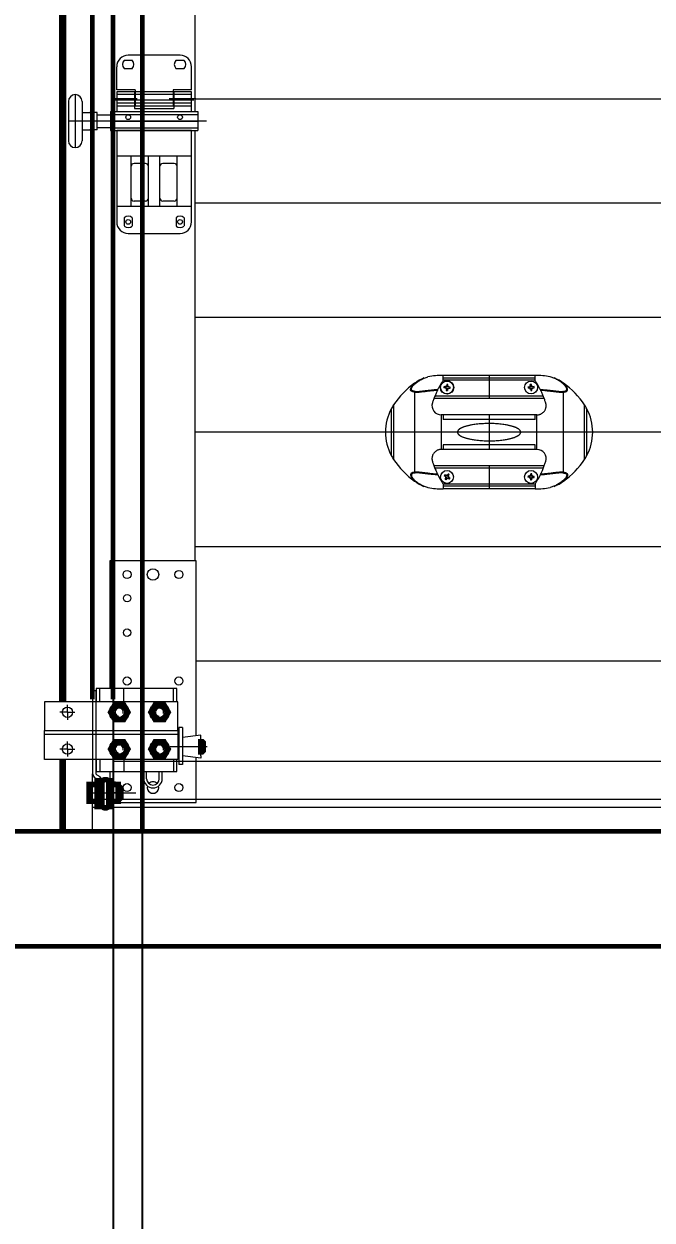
# Model space of a CAD drawing. Header units: millimetres. Extents: x 0 to 1680, y 0 to 594.
# Drawn here: x 246.74 to 267.2, y 373.06 to 412.02 of the extents above; entities that cross this region are included whole.
import ezdxf

# ---------------------------------------------------------------- set-up
doc = ezdxf.new("R2010")
doc.units = ezdxf.units.MM
for name, pattern in [('K5LT_BASIC', [0]), ('K5LT_THIN', [0]), ('K5LT_THIN_INCLUDED_TO_HATCHING', [0])]:
    doc.linetypes.add(name, pattern=pattern)
doc.layers.add('Системный слой', color=7, linetype='Continuous')
doc.styles.add('KDIMTEXTSTYLE', font='GOST_AU.SHX', dxfattribs={"width": 0.96, "oblique": 15, "height": 5})
doc.dimstyles.new('KDIMSTYLE (0.03)', dxfattribs={"dimtxt": 5, "dimasz": 1, "dimexe": 2, "dimexo": 0, "dimgap": 1, "dimtad": 1, "dimlfac": 40, "dimtxsty": 'KDIMTEXTSTYLE', "dimsah": 1, "dimcen": 0, "dimdle": 1, "dimadec": 0, "dimazin": 0, "dimtfac": 0.667, "dimtmove": 0, "dimatfit": 3, "dimfxl": 1, "dimtvp": 1, "dimtolj": 1, "dimtzin": 0, "dimarcsym": 0})

# ---------------------------------------------------------------- blocks, each defined once
blk = doc.blocks.new('KDIMARROW_01')
at = {"layer": 'Системный слой'}
blk.add_hatch(color=0, dxfattribs=at).paths.add_polyline_path([(0, 0), (-5, 0.658), (-4.5, 0), (-5, -0.658)])
at = {"layer": 'Системный слой', "color": 0, "linetype": 'K5LT_THIN', "lineweight": 18}
for p, q in [((-4.5, 0), (-5, 0.658)), ((-5, 0.658), (0, 0)), ((0, 0), (-5, -0.658)), ((-5, -0.658), (-4.5, 0)), ((0, 0), (-1, 0))]:
    blk.add_line(p, q, dxfattribs=at)
blk = doc.blocks.new('U816')
at = {"layer": 'Системный слой', "color": 7, "linetype": 'K5LT_THIN', "lineweight": 18}
for p, q in [((259.772, 400.484), (259.772, 400.484)), ((260.393, 400.479), (260.393, 400.57)), ((263.393, 400.57), (260.393, 400.57)), ((261.893, 400.57), (261.893, 399.82)), ((263.393, 400.479), (263.393, 400.57)), ((264.014, 400.484), (264.014, 400.484)), ((259.465, 400.315), (259.465, 400.299)), ((263.393, 400.479), (260.393, 400.479)), ((260.393, 400.401), (260.393, 400.479)), ((263.393, 400.409), (260.393, 400.409)), ((260.504, 400.16), (260.424, 400.167)), ((260.473, 400.2), (260.427, 400.204)), ((260.507, 400.197), (260.473, 400.2)), ((260.501, 400.125), (260.497, 400.079)), ((260.504, 400.16), (260.501, 400.125)), ((260.515, 400.277), (260.507, 400.197)), ((260.541, 400.156), (260.534, 400.076)), ((260.541, 400.156), (260.576, 400.153)), ((260.545, 400.193), (260.548, 400.228)), ((260.625, 400.186), (260.545, 400.193)), ((260.548, 400.228), (260.552, 400.274)), ((260.576, 400.153), (260.621, 400.149)), ((263.207, 400.19), (263.161, 400.186)), ((263.245, 400.156), (263.165, 400.149)), ((263.241, 400.193), (263.207, 400.19)), ((263.241, 400.193), (263.234, 400.273)), ((263.245, 400.156), (263.248, 400.121)), ((263.248, 400.121), (263.252, 400.076)), ((263.275, 400.232), (263.271, 400.277)), ((263.279, 400.197), (263.275, 400.232)), ((263.359, 400.204), (263.279, 400.197)), ((263.282, 400.16), (263.317, 400.163)), ((263.29, 400.079), (263.282, 400.16)), ((263.317, 400.163), (263.362, 400.167)), ((263.393, 400.401), (263.393, 400.479)), ((264.321, 400.299), (264.321, 400.315)), ((259.465, 400.025), (259.465, 397.414)), ((263.688, 399.82), (260.098, 399.82)), ((263.658, 399.895), (260.128, 399.895)), ((264.321, 397.414), (264.321, 400.025)), ((258.708, 399.478), (258.708, 397.962)), ((258.783, 399.606), (258.783, 397.834)), ((265.003, 397.834), (265.003, 399.606)), ((265.078, 397.962), (265.078, 399.478)), ((263.453, 399.282), (260.333, 399.282)), ((260.337, 399.282), (260.337, 398.157)), ((260.393, 399.282), (260.393, 399.136)), ((263.393, 399.136), (260.393, 399.136)), ((261.893, 399.282), (261.893, 398.157)), ((263.393, 399.136), (263.393, 399.282)), ((263.449, 398.157), (263.449, 399.282)), ((258.518, 398.721), (258.518, 398.719)), ((265.268, 398.719), (265.268, 398.721)), ((263.453, 398.157), (260.333, 398.157)), ((263.393, 398.303), (260.393, 398.303)), ((260.393, 398.303), (260.393, 398.157)), ((263.393, 398.157), (263.393, 398.303)), ((263.688, 397.619), (260.098, 397.619)), ((263.658, 397.544), (260.128, 397.544)), ((261.893, 397.619), (261.893, 396.869)), ((259.465, 397.14), (259.465, 397.125)), ((260.393, 397.038), (260.393, 396.961)), ((263.393, 397.031), (260.393, 397.031)), ((260.498, 397.257), (260.43, 397.3)), ((260.489, 397.307), (260.45, 397.332)), ((260.48, 397.228), (260.456, 397.189)), ((260.498, 397.257), (260.48, 397.228)), ((260.53, 397.237), (260.488, 397.169)), ((260.518, 397.289), (260.489, 397.307)), ((260.561, 397.357), (260.518, 397.289)), ((260.53, 397.237), (260.56, 397.219)), ((260.55, 397.269), (260.569, 397.299)), ((260.618, 397.227), (260.55, 397.269)), ((260.56, 397.219), (260.598, 397.195)), ((260.569, 397.299), (260.593, 397.337)), ((263.242, 397.245), (263.162, 397.25)), ((263.209, 397.285), (263.164, 397.287)), ((263.244, 397.283), (263.209, 397.285)), ((263.24, 397.211), (263.238, 397.165)), ((263.242, 397.245), (263.24, 397.211)), ((263.248, 397.363), (263.244, 397.283)), ((263.279, 397.243), (263.275, 397.163)), ((263.279, 397.243), (263.314, 397.242)), ((263.281, 397.281), (263.283, 397.316)), ((263.362, 397.277), (263.281, 397.281)), ((263.283, 397.316), (263.286, 397.361)), ((263.314, 397.242), (263.36, 397.239)), ((263.393, 397.038), (263.393, 396.961)), ((264.321, 397.125), (264.321, 397.14)), ((259.772, 396.955), (259.772, 396.955)), ((263.393, 396.961), (260.393, 396.961)), ((260.393, 396.961), (260.393, 396.869)), ((263.393, 396.869), (260.393, 396.869)), ((263.393, 396.961), (263.393, 396.869)), ((264.014, 396.955), (264.014, 396.955))]:
    blk.add_line(p, q, dxfattribs=at)
for centre, radius in [((260.524, 400.176), 0.218), ((260.524, 400.176), 0.21), ((263.262, 400.176), 0.21), ((260.524, 397.263), 0.21), ((263.262, 397.263), 0.21)]:
    blk.add_circle(centre, radius, dxfattribs=at)
for centre, radius, start, end in [((260.337, 399.095), 1.5, 112.127, 125.5644), ((260.337, 399.095), 1.5, 112.127, 125.5644), ((260.393, 398.036), 2.534, 90, 101.1814), ((263.393, 398.036), 2.534, 78.8186, 90), ((263.449, 399.095), 1.5, 54.4356, 67.873), ((263.449, 399.095), 1.5, 54.4356, 67.873), ((261.023, 398.135), 2.68, 125.5644, 146.7158), ((261.023, 398.135), 2.68, 125.5644, 146.7158), ((260.524, 400.176), 0.101, 164.0738, 185.4927), ((260.524, 400.176), 0.0985, 163.8052, 185.7614), ((260.524, 400.176), 0.0568, 194.0471, 245.5194), ((260.524, 400.176), 0.0568, 104.0471, 155.5194), ((260.524, 400.176), 0.0985, 73.8052, 95.7614), ((260.524, 400.176), 0.101, 74.0738, 95.4927), ((260.524, 400.176), 0.0568, 284.0471, 335.5194), ((260.524, 400.176), 0.0568, 14.0471, 65.5194), ((260.524, 400.176), 0.0985, 343.8052, 5.7614), ((260.524, 400.176), 0.101, 344.0738, 5.4927), ((263.262, 400.176), 0.101, 174.555, 195.9739), ((263.262, 400.176), 0.0985, 174.2864, 196.2426), ((263.262, 400.176), 0.0568, 114.5283, 166.0007), ((263.262, 400.176), 0.0568, 204.5283, 256.0007), ((263.262, 400.176), 0.101, 84.555, 105.9739), ((263.262, 400.176), 0.0985, 84.2864, 106.2426), ((263.262, 400.176), 0.0568, 24.5283, 76.0007), ((263.262, 400.176), 0.0568, 294.5283, 346.0007), ((263.262, 400.176), 0.0985, 5.2645, 16.2426), ((263.262, 400.176), 0.101, 5.2645, 15.9739), ((263.262, 400.176), 0.0985, 354.2864, 5.2645), ((263.262, 400.176), 0.101, 354.555, 5.2645), ((262.763, 398.135), 2.68, 33.2842, 54.4356), ((262.763, 398.135), 2.68, 33.2842, 54.4356), ((260.524, 400.176), 0.0985, 253.8052, 264.7833), ((260.524, 400.176), 0.101, 254.0738, 264.7833), ((260.524, 400.176), 0.0985, 264.7833, 275.7614), ((260.524, 400.176), 0.101, 264.7833, 275.4927), ((263.262, 400.176), 0.0985, 264.2864, 286.2426), ((263.262, 400.176), 0.101, 264.555, 285.9739), ((260.185, 398.705), 1.668, 152.3889, 179.4673), ((260.185, 398.705), 1.668, 152.3889, 179.4673), ((260.037, 398.783), 1.5, 146.7158, 152.3889), ((260.037, 398.783), 1.5, 146.7158, 152.3889), ((260.333, 399.582), 0.3, 162.2968, 270), ((263.749, 398.783), 1.5, 27.6111, 33.2842), ((263.749, 398.783), 1.5, 27.6111, 33.2842), ((263.601, 398.705), 1.668, 0.5327, 27.6111), ((263.601, 398.705), 1.668, 0.5327, 27.6111), ((260.185, 398.735), 1.668, 180.5327, 207.6111), ((260.185, 398.735), 1.668, 180.5327, 207.6111), ((263.601, 398.735), 1.668, 332.3889, 359.4673), ((263.601, 398.735), 1.668, 332.3889, 359.4673), ((263.453, 397.857), 0.3, 342.2968, 90), ((260.037, 398.657), 1.5, 207.6111, 213.2842), ((260.037, 398.657), 1.5, 207.6111, 213.2842), ((261.023, 399.304), 2.68, 213.2842, 234.4356), ((261.023, 399.304), 2.68, 213.2842, 234.4356), ((262.763, 399.304), 2.68, 305.5644, 326.7158), ((262.763, 399.304), 2.68, 305.5644, 326.7158), ((263.749, 398.657), 1.5, 326.7158, 332.3889), ((263.749, 398.657), 1.5, 326.7158, 332.3889), ((260.337, 398.345), 1.5, 234.4356, 247.873), ((260.337, 398.345), 1.5, 234.4356, 247.873), ((260.524, 397.263), 0.101, 137.3551, 158.774), ((260.524, 397.263), 0.0985, 137.0864, 159.0426), ((260.524, 397.263), 0.101, 227.3551, 248.774), ((260.524, 397.263), 0.0985, 227.0864, 249.0426), ((260.524, 397.263), 0.0568, 167.3284, 218.8007), ((260.524, 397.263), 0.0568, 77.3284, 128.8007), ((260.524, 397.263), 0.0568, 257.3284, 308.8007), ((260.524, 397.263), 0.0985, 47.0864, 69.0426), ((260.524, 397.263), 0.101, 47.3551, 68.774), ((260.524, 397.263), 0.0568, 347.3284, 38.8007), ((260.524, 397.263), 0.0985, 317.0864, 328.0645), ((260.524, 397.263), 0.101, 317.3551, 328.0645), ((260.524, 397.263), 0.0985, 328.0645, 339.0426), ((260.524, 397.263), 0.101, 328.0645, 338.774), ((263.262, 397.263), 0.101, 166.2257, 187.6446), ((263.262, 397.263), 0.0985, 165.9571, 187.9133), ((263.262, 397.263), 0.0568, 196.199, 247.6714), ((263.262, 397.263), 0.0568, 106.199, 157.6714), ((263.262, 397.263), 0.0985, 255.9571, 277.9133), ((263.262, 397.263), 0.101, 256.2257, 277.6446), ((263.262, 397.263), 0.101, 86.9352, 97.6446), ((263.262, 397.263), 0.0985, 86.9352, 97.9133), ((263.262, 397.263), 0.101, 76.2257, 86.9352), ((263.262, 397.263), 0.0985, 75.9571, 86.9352), ((263.262, 397.263), 0.0568, 286.199, 337.6714), ((263.262, 397.263), 0.0568, 16.199, 67.6714), ((263.262, 397.263), 0.0985, 345.9571, 7.9133), ((263.262, 397.263), 0.101, 346.2257, 7.6446), ((263.449, 398.345), 1.5, 292.127, 305.5644), ((263.449, 398.345), 1.5, 292.127, 305.5644), ((260.393, 399.403), 2.534, 258.8186, 270), ((263.393, 399.403), 2.534, 270, 281.1814)]:
    blk.add_arc(centre, radius, start, end, dxfattribs=at)
for centre, major_axis, start_param, end_param in [((259.53, 400.209), (-0.0755, 0.0834), 5.788557, 6.124313), ((264.256, 400.209), (0.0755, 0.0834), 0.158873, 0.494628), ((259.53, 397.231), (-0.0755, -0.0834), 0.158873, 0.494628), ((264.256, 397.231), (0.0755, -0.0834), 5.788557, 6.124313)]:
    blk.add_ellipse(centre, major_axis=major_axis, ratio=0.693464, start_param=start_param, end_param=end_param, dxfattribs=at)
for points, knots in [([(259.465, 400.299), (259.48, 400.313), (259.513, 400.34), (259.566, 400.378), (259.619, 400.411), (259.67, 400.438), (259.721, 400.463), (259.755, 400.477), (259.772, 400.484)], [0, 0, 0, 0, 1.8, 3.537956, 5.091663, 6.46112, 7.723163, 9, 9, 9, 9]), ([(259.491, 400.307), (259.508, 400.322), (259.545, 400.351), (259.603, 400.39), (259.661, 400.424), (259.721, 400.454), (259.781, 400.48), (259.841, 400.503), (259.881, 400.516), (259.902, 400.522)], [0, 0, 0, 0, 1.788895, 3.366686, 4.781122, 6.178, 7.513974, 8.766205, 10, 10, 10, 10]), ([(264.295, 400.307), (264.277, 400.322), (264.241, 400.351), (264.183, 400.39), (264.125, 400.424), (264.065, 400.454), (264.005, 400.48), (263.945, 400.503), (263.905, 400.516), (263.884, 400.522)], [0, 0, 0, 0, 1.788895, 3.366686, 4.781122, 6.178, 7.513974, 8.766205, 10, 10, 10, 10]), ([(264.321, 400.299), (264.306, 400.313), (264.273, 400.34), (264.22, 400.378), (264.167, 400.411), (264.116, 400.438), (264.065, 400.463), (264.031, 400.477), (264.014, 400.484)], [0, 0, 0, 0, 1.8, 3.537956, 5.091663, 6.46112, 7.723163, 9, 9, 9, 9]), ([(259.465, 400.025), (259.455, 400.026), (259.438, 400.029), (259.415, 400.034), (259.397, 400.039), (259.38, 400.046), (259.366, 400.054), (259.354, 400.064), (259.346, 400.074), (259.34, 400.085), (259.337, 400.098), (259.337, 400.113), (259.339, 400.129), (259.345, 400.146), (259.352, 400.164), (259.363, 400.183), (259.377, 400.204), (259.392, 400.224), (259.409, 400.244), (259.427, 400.263), (259.446, 400.282), (259.458, 400.294), (259.465, 400.299)], [0, 0, 0, 0, 1.445975, 2.69452, 3.767089, 4.86797, 6.10215, 7.254071, 8.371716, 9.286347, 10.312155, 11.481148, 12.670782, 13.837382, 14.853283, 16.093851, 17.334727, 18.591313, 19.674537, 20.8634, 21.971888, 23, 23, 23, 23]), ([(259.487, 400.047), (259.476, 400.048), (259.457, 400.05), (259.433, 400.054), (259.414, 400.06), (259.398, 400.066), (259.385, 400.074), (259.374, 400.083), (259.367, 400.094), (259.362, 400.106), (259.36, 400.12), (259.362, 400.137), (259.368, 400.156), (259.378, 400.178), (259.393, 400.201), (259.411, 400.225), (259.429, 400.246), (259.446, 400.264), (259.46, 400.278), (259.471, 400.289), (259.482, 400.299), (259.488, 400.304), (259.491, 400.307)], [0, 0, 0, 0, 1.572494, 2.919373, 4.109395, 5.295605, 6.490433, 7.582431, 8.743496, 9.818999, 11.059814, 12.186525, 13.653371, 15.002792, 16.620341, 18.007306, 19.453984, 20.5034, 21.28783, 21.949291, 22.497738, 23, 23, 23, 23]), ([(259.487, 400.047), (259.503, 400.045), (259.537, 400.045), (259.588, 400.047), (259.636, 400.051), (259.685, 400.056), (259.738, 400.062), (259.795, 400.069), (259.857, 400.077), (259.922, 400.085), (259.991, 400.093), (260.064, 400.101), (260.143, 400.108), (260.199, 400.112), (260.227, 400.114)], [0, 0, 0, 0, 1.519939, 2.745433, 3.768659, 4.801628, 5.921282, 7.05422, 8.233674, 9.463838, 10.747379, 12.043235, 13.467923, 15, 15, 15, 15]), ([(260.215, 400.09), (260.216, 400.091), (260.217, 400.093), (260.218, 400.096), (260.22, 400.099), (260.222, 400.103), (260.223, 400.106), (260.224, 400.108), (260.226, 400.111), (260.227, 400.113), (260.227, 400.114)], [0, 0, 0, 0, 1.208457, 2.09924, 3.217889, 5.261809, 6.266855, 7.500916, 8.869773, 11, 11, 11, 11]), ([(260.227, 400.114), (260.243, 400.145), (260.274, 400.203), (260.322, 400.288), (260.362, 400.353), (260.386, 400.391), (260.393, 400.401)], [0, 0, 0, 0, 2.208507, 4.186851, 6.226698, 7, 7, 7, 7]), ([(263.559, 400.114), (263.555, 400.121), (263.537, 400.156), (263.508, 400.211), (263.477, 400.265), (263.44, 400.327), (263.415, 400.367), (263.393, 400.401)], [0, 0, 0, 0, 0.602315, 2.801429, 4.582831, 5.071145, 8, 8, 8, 8]), ([(263.559, 400.114), (263.59, 400.112), (263.65, 400.107), (263.733, 400.099), (263.806, 400.092), (263.873, 400.084), (263.937, 400.076), (263.996, 400.068), (264.053, 400.062), (264.104, 400.055), (264.151, 400.051), (264.191, 400.047), (264.228, 400.045), (264.259, 400.045), (264.283, 400.046), (264.295, 400.046), (264.299, 400.047)], [0, 0, 0, 0, 1.926381, 3.616344, 5.051651, 6.459959, 7.823713, 9.127229, 10.39682, 11.641627, 12.785218, 13.827591, 14.761107, 15.788893, 16.535691, 17, 17, 17, 17]), ([(263.559, 400.114), (263.559, 400.113), (263.56, 400.111), (263.562, 400.108), (263.564, 400.104), (263.566, 400.1), (263.568, 400.095), (263.57, 400.092), (263.571, 400.09)], [0, 0, 0, 0, 1.617221, 2.57103, 4.896763, 6.129734, 7.135288, 9, 9, 9, 9]), ([(264.299, 400.047), (264.312, 400.048), (264.332, 400.05), (264.356, 400.055), (264.372, 400.06), (264.386, 400.065), (264.399, 400.072), (264.411, 400.082), (264.42, 400.095), (264.425, 400.109), (264.425, 400.123), (264.424, 400.137), (264.419, 400.152), (264.412, 400.17), (264.401, 400.19), (264.387, 400.209), (264.373, 400.228), (264.36, 400.243), (264.347, 400.257), (264.336, 400.269), (264.324, 400.281), (264.31, 400.294), (264.3, 400.302), (264.295, 400.307)], [0, 0, 0, 0, 1.908747, 3.321911, 4.375825, 5.296948, 6.398043, 7.757322, 9.231102, 10.626552, 11.729127, 12.794085, 13.943943, 15.203298, 16.508018, 17.842596, 19.028054, 20.034637, 20.828487, 21.563988, 22.303707, 23.105993, 24, 24, 24, 24]), ([(264.321, 400.025), (264.331, 400.026), (264.347, 400.029), (264.366, 400.033), (264.38, 400.036), (264.391, 400.04), (264.402, 400.044), (264.413, 400.05), (264.424, 400.057), (264.434, 400.066), (264.441, 400.076), (264.446, 400.088), (264.449, 400.101), (264.449, 400.114), (264.447, 400.128), (264.442, 400.144), (264.435, 400.162), (264.423, 400.184), (264.407, 400.207), (264.39, 400.229), (264.374, 400.247), (264.358, 400.264), (264.344, 400.278), (264.331, 400.291), (264.324, 400.297), (264.321, 400.299)], [0, 0, 0, 0, 1.57542, 2.798968, 3.672182, 4.39671, 5.220936, 6.142536, 7.260214, 8.44426, 9.58837, 10.826555, 11.977101, 13.147098, 14.213545, 15.332793, 16.701472, 18.150077, 19.891313, 21.353574, 22.596652, 23.57817, 24.673101, 25.518182, 26, 26, 26, 26]), ([(259.465, 400.025), (259.482, 400.024), (259.516, 400.023), (259.568, 400.024), (259.617, 400.028), (259.666, 400.033), (259.72, 400.039), (259.778, 400.046), (259.841, 400.053), (259.908, 400.061), (259.978, 400.069), (260.053, 400.077), (260.132, 400.084), (260.187, 400.088), (260.215, 400.09)], [0, 0, 0, 0, 1.52674, 2.753156, 3.755725, 4.785703, 5.900502, 7.052513, 8.241981, 9.492605, 10.793154, 12.096127, 13.504289, 15, 15, 15, 15]), ([(260.215, 400.09), (260.211, 400.081), (260.202, 400.063), (260.186, 400.03), (260.167, 399.987), (260.144, 399.935), (260.119, 399.874), (260.095, 399.811), (260.073, 399.752), (260.058, 399.707), (260.05, 399.682), (260.047, 399.674)], [0, 0, 0, 0, 0.899962, 1.809656, 3.209602, 4.869182, 6.601957, 8.510501, 10.093557, 11.37746, 12, 12, 12, 12]), ([(263.571, 400.09), (263.603, 400.088), (263.664, 400.083), (263.748, 400.075), (263.823, 400.067), (263.892, 400.059), (263.956, 400.052), (264.017, 400.044), (264.074, 400.038), (264.127, 400.032), (264.174, 400.028), (264.216, 400.025), (264.254, 400.023), (264.289, 400.023), (264.311, 400.024), (264.321, 400.025)], [0, 0, 0, 0, 1.822407, 3.428647, 4.800686, 6.144419, 7.429593, 8.659649, 9.860266, 11.037052, 12.125567, 13.135052, 14.058765, 15.013747, 16, 16, 16, 16]), ([(263.739, 399.674), (263.737, 399.681), (263.729, 399.705), (263.714, 399.748), (263.693, 399.807), (263.669, 399.869), (263.645, 399.929), (263.621, 399.982), (263.601, 400.026), (263.585, 400.061), (263.575, 400.081), (263.571, 400.09)], [0, 0, 0, 0, 0.537472, 1.821254, 3.360244, 5.267917, 6.936074, 8.628384, 10.093261, 11.0677, 12, 12, 12, 12]), ([(263.453, 399.282), (263.457, 399.282), (263.469, 399.283), (263.493, 399.284), (263.525, 399.29), (263.555, 399.3), (263.577, 399.309), (263.598, 399.319), (263.622, 399.334), (263.65, 399.355), (263.675, 399.38), (263.697, 399.407), (263.716, 399.436), (263.731, 399.467), (263.74, 399.494), (263.746, 399.516), (263.75, 399.537), (263.753, 399.563), (263.753, 399.596), (263.75, 399.629), (263.745, 399.654), (263.74, 399.669), (263.739, 399.674)], [0, 0, 0, 0, 0.470981, 1.427218, 2.852625, 4.280402, 5.232167, 5.711114, 7.143917, 8.578444, 10.013526, 11.44538, 12.867594, 14.278957, 15.648096, 16.460145, 17.01512, 18.377574, 19.734843, 21.086153, 22.431086, 23, 23, 23, 23]), ([(261.893, 399.001), (261.859, 399.001), (261.798, 399), (261.705, 398.997), (261.615, 398.991), (261.522, 398.983), (261.436, 398.972), (261.361, 398.961), (261.302, 398.95), (261.253, 398.94), (261.209, 398.93), (261.166, 398.919), (261.125, 398.908), (261.086, 398.895), (261.052, 398.883), (261.023, 398.871), (260.998, 398.86), (260.976, 398.849), (260.958, 398.839), (260.942, 398.829), (260.929, 398.82), (260.917, 398.811), (260.908, 398.803), (260.899, 398.795), (260.891, 398.787), (260.884, 398.778), (260.878, 398.769), (260.873, 398.761), (260.869, 398.754), (260.867, 398.748), (260.865, 398.742), (260.863, 398.737), (260.862, 398.731), (260.862, 398.725), (260.862, 398.719), (260.862, 398.713), (260.863, 398.708), (260.864, 398.702), (260.865, 398.696), (260.867, 398.691), (260.87, 398.685), (260.873, 398.678), (260.877, 398.671), (260.883, 398.662), (260.891, 398.654), (260.899, 398.644), (260.91, 398.635), (260.921, 398.626), (260.932, 398.618), (260.944, 398.609), (260.958, 398.601), (260.977, 398.591), (261, 398.579), (261.03, 398.566), (261.061, 398.553), (261.094, 398.542), (261.129, 398.531), (261.169, 398.519), (261.213, 398.508), (261.26, 398.498), (261.312, 398.487), (261.375, 398.476), (261.454, 398.465), (261.543, 398.455), (261.637, 398.447), (261.726, 398.442), (261.811, 398.439), (261.865, 398.439), (261.893, 398.439)], [0, 0, 0, 0, 2.955564, 5.372436, 8.135195, 10.905763, 13.687344, 16.009216, 17.888953, 19.325879, 20.775771, 22.256746, 23.755836, 25.159957, 26.450993, 27.522383, 28.487211, 29.27292, 29.986074, 30.575266, 31.113051, 31.562119, 31.973874, 32.320813, 32.640247, 32.988513, 33.300923, 33.577478, 33.750243, 33.911413, 34.052205, 34.184214, 34.300861, 34.410927, 34.514766, 34.618957, 34.729413, 34.845782, 34.975699, 35.113251, 35.268201, 35.432914, 35.690543, 35.976692, 36.29136, 36.679256, 37.114295, 37.596474, 38.032343, 38.502618, 39.052211, 39.646716, 40.617764, 41.727429, 42.975711, 44.12912, 45.380671, 46.814662, 48.332952, 49.908043, 51.455637, 53.445089, 55.877357, 58.733244, 61.52962, 64.28354, 66.550628, 69, 69, 69, 69]), ([(261.893, 398.439), (261.927, 398.439), (261.988, 398.439), (262.081, 398.443), (262.171, 398.449), (262.264, 398.457), (262.35, 398.467), (262.425, 398.479), (262.484, 398.489), (262.533, 398.499), (262.577, 398.509), (262.62, 398.52), (262.661, 398.532), (262.7, 398.544), (262.734, 398.557), (262.763, 398.569), (262.788, 398.58), (262.81, 398.591), (262.828, 398.601), (262.844, 398.611), (262.857, 398.62), (262.869, 398.628), (262.878, 398.637), (262.887, 398.645), (262.895, 398.653), (262.902, 398.661), (262.908, 398.67), (262.913, 398.678), (262.917, 398.685), (262.919, 398.692), (262.921, 398.697), (262.922, 398.703), (262.924, 398.709), (262.924, 398.715), (262.924, 398.721), (262.924, 398.726), (262.923, 398.732), (262.922, 398.738), (262.921, 398.743), (262.919, 398.749), (262.916, 398.755), (262.913, 398.761), (262.909, 398.769), (262.903, 398.777), (262.895, 398.786), (262.887, 398.795), (262.876, 398.805), (262.865, 398.814), (262.854, 398.822), (262.842, 398.83), (262.828, 398.839), (262.809, 398.849), (262.786, 398.861), (262.756, 398.874), (262.725, 398.886), (262.692, 398.898), (262.657, 398.909), (262.617, 398.92), (262.573, 398.931), (262.526, 398.942), (262.474, 398.952), (262.411, 398.963), (262.332, 398.975), (262.243, 398.985), (262.149, 398.993), (262.06, 398.998), (261.975, 399), (261.921, 399.001), (261.893, 399.001)], [0, 0, 0, 0, 2.955564, 5.372436, 8.135195, 10.905763, 13.687344, 16.009216, 17.888953, 19.325879, 20.775771, 22.256746, 23.755836, 25.159957, 26.450993, 27.522383, 28.487211, 29.27292, 29.986074, 30.575266, 31.113051, 31.562119, 31.973874, 32.320813, 32.640247, 32.988513, 33.300923, 33.577478, 33.750243, 33.911413, 34.052205, 34.184214, 34.300861, 34.410927, 34.514766, 34.618957, 34.729413, 34.845782, 34.975699, 35.113251, 35.268201, 35.432914, 35.690543, 35.976692, 36.29136, 36.679256, 37.114295, 37.596474, 38.032343, 38.502618, 39.052211, 39.646716, 40.617764, 41.727429, 42.975711, 44.12912, 45.380671, 46.814662, 48.332952, 49.908043, 51.455637, 53.445089, 55.877357, 58.733244, 61.52962, 64.28354, 66.550628, 69, 69, 69, 69]), ([(260.333, 398.157), (260.329, 398.157), (260.317, 398.157), (260.293, 398.155), (260.261, 398.149), (260.231, 398.14), (260.209, 398.131), (260.188, 398.12), (260.164, 398.106), (260.136, 398.084), (260.111, 398.06), (260.089, 398.033), (260.07, 398.004), (260.055, 397.973), (260.046, 397.946), (260.04, 397.924), (260.036, 397.903), (260.033, 397.876), (260.033, 397.844), (260.036, 397.811), (260.041, 397.785), (260.046, 397.77), (260.047, 397.766)], [0, 0, 0, 0, 0.470981, 1.427218, 2.852625, 4.280402, 5.232167, 5.711114, 7.143917, 8.578444, 10.013526, 11.44538, 12.867594, 14.278957, 15.648096, 16.460145, 17.01512, 18.377574, 19.734843, 21.086153, 22.431086, 23, 23, 23, 23]), ([(260.047, 397.766), (260.049, 397.759), (260.057, 397.735), (260.072, 397.692), (260.093, 397.632), (260.117, 397.571), (260.141, 397.511), (260.165, 397.457), (260.185, 397.413), (260.201, 397.378), (260.211, 397.359), (260.215, 397.35)], [0, 0, 0, 0, 0.537472, 1.821254, 3.360244, 5.267917, 6.936074, 8.628384, 10.093261, 11.0677, 12, 12, 12, 12]), ([(263.571, 397.35), (263.575, 397.359), (263.584, 397.377), (263.6, 397.41), (263.619, 397.452), (263.642, 397.505), (263.667, 397.566), (263.691, 397.628), (263.713, 397.688), (263.728, 397.733), (263.736, 397.758), (263.739, 397.766)], [0, 0, 0, 0, 0.899962, 1.809656, 3.209602, 4.869182, 6.601957, 8.510501, 10.093557, 11.37746, 12, 12, 12, 12]), ([(259.465, 397.414), (259.455, 397.413), (259.439, 397.411), (259.42, 397.407), (259.406, 397.403), (259.395, 397.4), (259.384, 397.395), (259.373, 397.39), (259.362, 397.383), (259.352, 397.374), (259.345, 397.363), (259.34, 397.352), (259.337, 397.339), (259.337, 397.325), (259.339, 397.311), (259.344, 397.296), (259.351, 397.278), (259.363, 397.256), (259.379, 397.233), (259.396, 397.211), (259.412, 397.192), (259.428, 397.176), (259.442, 397.161), (259.455, 397.149), (259.462, 397.143), (259.465, 397.14)], [0, 0, 0, 0, 1.57542, 2.798968, 3.672182, 4.39671, 5.220936, 6.142536, 7.260214, 8.44426, 9.58837, 10.826555, 11.977101, 13.147098, 14.213545, 15.332793, 16.701472, 18.150077, 19.891313, 21.353574, 22.596652, 23.57817, 24.673101, 25.518182, 26, 26, 26, 26]), ([(259.487, 397.393), (259.474, 397.392), (259.454, 397.389), (259.43, 397.385), (259.414, 397.38), (259.4, 397.374), (259.387, 397.367), (259.375, 397.358), (259.366, 397.345), (259.361, 397.331), (259.361, 397.317), (259.362, 397.303), (259.367, 397.287), (259.374, 397.269), (259.385, 397.25), (259.399, 397.231), (259.413, 397.212), (259.426, 397.196), (259.439, 397.183), (259.45, 397.171), (259.462, 397.159), (259.476, 397.146), (259.486, 397.137), (259.491, 397.133)], [0, 0, 0, 0, 1.908747, 3.321911, 4.375825, 5.296948, 6.398043, 7.757322, 9.231102, 10.626552, 11.729127, 12.794085, 13.943943, 15.203298, 16.508018, 17.842596, 19.028054, 20.034637, 20.828487, 21.563988, 22.303707, 23.105993, 24, 24, 24, 24]), ([(260.215, 397.35), (260.183, 397.352), (260.122, 397.357), (260.038, 397.364), (259.963, 397.372), (259.894, 397.38), (259.83, 397.388), (259.769, 397.395), (259.712, 397.402), (259.659, 397.408), (259.612, 397.412), (259.57, 397.415), (259.532, 397.416), (259.497, 397.416), (259.475, 397.415), (259.465, 397.414)], [0, 0, 0, 0, 1.822407, 3.428647, 4.800686, 6.144419, 7.429593, 8.659649, 9.860266, 11.037052, 12.125567, 13.135052, 14.058765, 15.013747, 16, 16, 16, 16]), ([(260.227, 397.326), (260.195, 397.328), (260.136, 397.332), (260.053, 397.34), (259.98, 397.348), (259.913, 397.356), (259.849, 397.364), (259.79, 397.371), (259.733, 397.378), (259.681, 397.384), (259.635, 397.389), (259.595, 397.392), (259.558, 397.394), (259.527, 397.395), (259.503, 397.394), (259.491, 397.393), (259.487, 397.393)], [0, 0, 0, 0, 1.926381, 3.616344, 5.051651, 6.459959, 7.823713, 9.127229, 10.39682, 11.641627, 12.785218, 13.827591, 14.761107, 15.788893, 16.535691, 17, 17, 17, 17]), ([(264.299, 397.393), (264.283, 397.394), (264.249, 397.395), (264.198, 397.393), (264.15, 397.389), (264.101, 397.384), (264.048, 397.378), (263.991, 397.37), (263.929, 397.363), (263.864, 397.355), (263.795, 397.347), (263.722, 397.339), (263.643, 397.332), (263.587, 397.328), (263.559, 397.326)], [0, 0, 0, 0, 1.519939, 2.745433, 3.768659, 4.801628, 5.921282, 7.05422, 8.233674, 9.463838, 10.747379, 12.043235, 13.467923, 15, 15, 15, 15]), ([(264.321, 397.414), (264.304, 397.416), (264.27, 397.417), (264.218, 397.415), (264.169, 397.412), (264.12, 397.407), (264.066, 397.401), (264.008, 397.394), (263.945, 397.387), (263.878, 397.379), (263.807, 397.371), (263.733, 397.363), (263.654, 397.356), (263.599, 397.352), (263.571, 397.35)], [0, 0, 0, 0, 1.52674, 2.753156, 3.755725, 4.785703, 5.900502, 7.052513, 8.241981, 9.492605, 10.793154, 12.096127, 13.504289, 15, 15, 15, 15]), ([(264.299, 397.393), (264.31, 397.392), (264.329, 397.39), (264.353, 397.385), (264.372, 397.38), (264.388, 397.373), (264.401, 397.366), (264.412, 397.356), (264.419, 397.346), (264.424, 397.333), (264.426, 397.32), (264.424, 397.303), (264.418, 397.284), (264.408, 397.262), (264.393, 397.239), (264.375, 397.215), (264.357, 397.193), (264.34, 397.175), (264.326, 397.161), (264.315, 397.15), (264.304, 397.141), (264.298, 397.135), (264.295, 397.133)], [0, 0, 0, 0, 1.572494, 2.919373, 4.109395, 5.295605, 6.490433, 7.582431, 8.743496, 9.818999, 11.059814, 12.186525, 13.653371, 15.002792, 16.620341, 18.007306, 19.453984, 20.5034, 21.28783, 21.949291, 22.497738, 23, 23, 23, 23]), ([(264.321, 397.414), (264.331, 397.413), (264.348, 397.411), (264.371, 397.406), (264.389, 397.4), (264.406, 397.394), (264.42, 397.386), (264.432, 397.376), (264.44, 397.365), (264.445, 397.354), (264.449, 397.342), (264.449, 397.327), (264.447, 397.31), (264.441, 397.294), (264.434, 397.276), (264.423, 397.257), (264.409, 397.236), (264.394, 397.216), (264.377, 397.196), (264.359, 397.177), (264.34, 397.158), (264.328, 397.146), (264.321, 397.14)], [0, 0, 0, 0, 1.445975, 2.69452, 3.767089, 4.86797, 6.10215, 7.254071, 8.371716, 9.286347, 10.312155, 11.481148, 12.670782, 13.837382, 14.853283, 16.093851, 17.334727, 18.591313, 19.674537, 20.8634, 21.971888, 23, 23, 23, 23]), ([(259.465, 397.14), (259.48, 397.126), (259.513, 397.099), (259.566, 397.062), (259.619, 397.029), (259.67, 397.001), (259.721, 396.977), (259.755, 396.962), (259.772, 396.955)], [0, 0, 0, 0, 1.8, 3.537956, 5.091663, 6.46112, 7.723163, 9, 9, 9, 9]), ([(259.491, 397.133), (259.508, 397.117), (259.545, 397.089), (259.603, 397.05), (259.661, 397.016), (259.721, 396.986), (259.781, 396.96), (259.841, 396.937), (259.881, 396.924), (259.902, 396.918)], [0, 0, 0, 0, 1.788895, 3.366686, 4.781122, 6.178, 7.513974, 8.766205, 10, 10, 10, 10]), ([(260.227, 397.326), (260.227, 397.327), (260.226, 397.328), (260.224, 397.332), (260.222, 397.336), (260.22, 397.34), (260.218, 397.344), (260.216, 397.347), (260.215, 397.35)], [0, 0, 0, 0, 1.617221, 2.57103, 4.896763, 6.129734, 7.135288, 9, 9, 9, 9]), ([(260.227, 397.326), (260.231, 397.318), (260.249, 397.284), (260.278, 397.228), (260.309, 397.175), (260.345, 397.113), (260.371, 397.073), (260.393, 397.038)], [0, 0, 0, 0, 0.602315, 2.801429, 4.582831, 5.071145, 8, 8, 8, 8]), ([(263.559, 397.326), (263.543, 397.295), (263.512, 397.237), (263.464, 397.151), (263.424, 397.086), (263.4, 397.049), (263.393, 397.038)], [0, 0, 0, 0, 2.208507, 4.186851, 6.226698, 7, 7, 7, 7]), ([(263.571, 397.35), (263.57, 397.348), (263.569, 397.346), (263.568, 397.344), (263.566, 397.34), (263.564, 397.337), (263.563, 397.334), (263.562, 397.331), (263.56, 397.329), (263.559, 397.327), (263.559, 397.326)], [0, 0, 0, 0, 1.208457, 2.09924, 3.217889, 5.261809, 6.266855, 7.500916, 8.869773, 11, 11, 11, 11]), ([(264.295, 397.133), (264.277, 397.117), (264.241, 397.089), (264.183, 397.05), (264.125, 397.016), (264.065, 396.986), (264.005, 396.96), (263.945, 396.937), (263.905, 396.924), (263.884, 396.918)], [0, 0, 0, 0, 1.788895, 3.366686, 4.781122, 6.178, 7.513974, 8.766205, 10, 10, 10, 10]), ([(264.321, 397.14), (264.306, 397.126), (264.273, 397.099), (264.22, 397.062), (264.167, 397.029), (264.116, 397.001), (264.065, 396.977), (264.031, 396.962), (264.014, 396.955)], [0, 0, 0, 0, 1.8, 3.537956, 5.091663, 6.46112, 7.723163, 9, 9, 9, 9])]:
    blk.add_open_spline(points, degree=3, knots=knots, dxfattribs=at)
for points, weights in [([(259.465, 400.025), (259.474, 400.038), (259.487, 400.047)], [1, 0.988642596876, 1]), ([(264.321, 400.025), (264.312, 400.038), (264.299, 400.047)], [1, 0.988642596878, 1]), ([(259.465, 397.414), (259.474, 397.402), (259.487, 397.393)], [1, 0.988642596878, 1]), ([(264.321, 397.414), (264.312, 397.402), (264.299, 397.393)], [1, 0.988642596876, 1])]:
    blk.add_rational_spline(points, weights, degree=2, dxfattribs=at)
blk = doc.blocks.new('U824')
at = {"layer": 'Системный слой', "color": 7, "linetype": 'K5LT_THIN_INCLUDED_TO_HATCHING', "lineweight": 18}
for p, q in [((250.795, 406.067), (250.795, 407.71)), ((251.17, 406.067), (251.17, 407.71))]:
    blk.add_line(p, q, dxfattribs=at)
blk = doc.blocks.new('U825')
at = {"layer": 'Системный слой', "color": 7, "linetype": 'K5LT_THIN_INCLUDED_TO_HATCHING', "lineweight": 18}
for p, q in [((250.232, 406.067), (250.232, 407.71)), ((251.732, 406.067), (251.732, 407.71))]:
    blk.add_line(p, q, dxfattribs=at)
blk = doc.blocks.new('U823')
at = {"layer": 'Системный слой', "color": 7, "linetype": 'K5LT_THIN_INCLUDED_TO_HATCHING', "lineweight": 18}
for p, q in [((249.763, 409.872), (249.763, 410.622)), ((250.272, 410.828), (250.004, 410.828)), ((251.826, 410.997), (250.138, 410.997)), ((251.96, 410.828), (251.692, 410.828)), ((252.201, 409.872), (252.201, 410.622)), ((250.004, 410.565), (250.272, 410.565)), ((251.692, 410.565), (251.96, 410.565)), ((250.363, 409.872), (249.763, 409.872)), ((250.363, 409.872), (250.363, 409.337)), ((252.201, 409.872), (251.601, 409.872)), ((251.601, 409.872), (251.601, 409.337)), ((248.188, 409.487), (248.188, 408.212)), ((248.413, 409.712), (248.413, 407.987)), ((248.638, 409.487), (248.638, 408.212)), ((250.43, 409.572), (249.581, 409.572)), ((249.651, 409.543), (252.276, 409.543)), ((249.763, 409.806), (249.763, 409.159)), ((250.345, 409.806), (249.763, 409.806)), ((250.345, 409.712), (249.763, 409.712)), ((250.345, 409.806), (250.345, 409.259)), ((252.201, 409.712), (250.345, 409.712)), ((250.363, 409.712), (250.345, 409.712)), ((251.601, 409.806), (250.363, 409.806)), ((252.342, 409.572), (251.476, 409.572)), ((251.62, 409.712), (251.601, 409.712)), ((252.201, 409.806), (251.62, 409.806)), ((251.62, 409.806), (251.62, 409.259)), ((252.201, 409.159), (252.201, 409.806)), ((248.638, 409.131), (248.882, 409.131)), ((249.126, 409.131), (248.882, 409.131)), ((249.126, 408.568), (249.126, 409.131)), ((249.126, 409.056), (249.557, 409.056)), ((249.557, 409.159), (249.557, 408.54)), ((249.557, 409.159), (252.407, 409.159)), ((249.557, 409.065), (252.407, 409.065)), ((250.345, 409.431), (249.763, 409.431)), ((250.345, 409.337), (249.763, 409.337)), ((252.201, 409.431), (250.345, 409.431)), ((250.363, 409.431), (250.345, 409.431)), ((250.345, 409.259), (251.62, 409.259)), ((251.601, 409.337), (250.363, 409.337)), ((251.62, 409.431), (251.601, 409.431)), ((252.201, 409.337), (251.62, 409.337)), ((252.407, 409.159), (252.407, 408.54)), ((252.688, 408.85), (248.188, 408.85)), ((249.557, 408.85), (252.407, 408.85)), ((248.638, 408.568), (248.882, 408.568)), ((249.126, 408.568), (248.882, 408.568)), ((249.126, 408.643), (249.557, 408.643)), ((249.557, 408.634), (252.407, 408.634)), ((249.557, 408.54), (252.407, 408.54)), ((252.201, 408.54), (249.763, 408.54)), ((249.763, 408.54), (249.763, 405.568)), ((252.201, 405.568), (252.201, 408.54)), ((252.201, 407.71), (249.763, 407.71)), ((250.701, 407.472), (250.326, 407.472)), ((251.638, 407.472), (251.263, 407.472)), ((252.201, 406.067), (249.763, 406.067)), ((250.701, 406.248), (250.326, 406.248)), ((251.638, 406.248), (251.263, 406.248)), ((250.007, 405.702), (250.007, 405.435)), ((250.27, 405.702), (250.27, 405.435)), ((251.695, 405.702), (251.695, 405.435)), ((251.957, 405.702), (251.957, 405.435)), ((250.138, 405.193), (251.826, 405.193))]:
    blk.add_line(p, q, dxfattribs=at)
for centre in [(250.138, 408.981), (251.826, 408.981), (250.138, 405.568), (251.826, 405.568)]:
    blk.add_circle(centre, 0.0788, dxfattribs=at)
for centre, radius, start, end in [((250.138, 410.622), 0.375, 90, 180), ((250.138, 410.697), 0.187, 135.573, 224.427), ((250.138, 410.697), 0.187, 315.573, 44.427), ((251.826, 410.697), 0.187, 135.573, 224.427), ((251.826, 410.622), 0.375, 0, 90), ((251.826, 410.697), 0.187, 315.573, 44.427), ((248.413, 409.487), 0.225, 0, 180), ((248.413, 408.212), 0.225, 180, 0), ((248.413, 408.212), 0.225, 180, 0), ((250.326, 407.378), 0.0937, 90, 180), ((250.701, 407.378), 0.0938, 0, 90), ((251.263, 407.378), 0.0937, 90, 180), ((251.638, 407.378), 0.0938, 0, 90), ((250.326, 406.342), 0.0938, 180, 270), ((250.701, 406.342), 0.0938, 270, 0), ((251.263, 406.342), 0.0938, 180, 270), ((251.638, 406.342), 0.0938, 270, 0), ((250.138, 405.568), 0.375, 180, 270), ((250.138, 405.568), 0.188, 45.573, 134.427), ((251.826, 405.568), 0.188, 45.573, 134.427), ((251.826, 405.568), 0.375, 270, 0), ((250.138, 405.568), 0.187, 225.573, 314.427), ((251.826, 405.568), 0.187, 225.573, 314.427)]:
    blk.add_arc(centre, radius, start, end, dxfattribs=at)
at = {"layer": 'Системный слой'}
for name in ['U825', 'U824']:
    blk.add_blockref(name, (0, 0), dxfattribs=at)

msp = doc.modelspace()

# ---------------------------------------------------------------- linework, layer by layer
at = {"layer": 'Системный слой', "color": 5, "linetype": 'K5LT_BASIC', "lineweight": 60, "true_color": 0x0000ff}
for p, q in [((247.9634, 389.93578), (247.9634, 565.95034)), ((248.0384, 565.95034), (248.0384, 389.93578)), ((248.9759, 390.02559), (248.9759, 565.95034)), ((249.6509, 390.02559), (249.6509, 565.95034)), ((250.5884, 479.47534), (250.5884, 385.72534)), ((247.9634, 388.06078), (247.9634, 385.72534)), ((248.0384, 385.72534), (248.0384, 388.06078)), ((231.8384, 385.72534), (364.2134, 385.72534)), ((228.0884, 381.97534), (367.9634, 381.97534))]:
    msp.add_line(p, q, dxfattribs=at)
at = {"layer": 'Системный слой', "color": 7, "linetype": 'K5LT_THIN_INCLUDED_TO_HATCHING', "lineweight": 18}
for p, q in [((249.6509, 444.14366), (249.6509, 394.53396)), ((252.31447, 409.15903), (252.31447, 430.10271)), ((248.1884, 409.48715), (248.1884, 408.21215)), ((248.4134, 409.71215), (248.4134, 407.98715)), ((248.6384, 409.48715), (248.6384, 408.21215)), ((252.31447, 409.57153), (342.64982, 409.57153)), ((248.6384, 409.1309), (248.88215, 409.1309)), ((249.1259, 409.1309), (248.88215, 409.1309)), ((249.1259, 408.5684), (249.1259, 409.1309)), ((249.1259, 409.0559), (249.55715, 409.0559)), ((252.6884, 408.84965), (248.1884, 408.84965)), ((248.6384, 408.5684), (248.88215, 408.5684)), ((249.1259, 408.5684), (248.88215, 408.5684)), ((249.1259, 408.6434), (249.55715, 408.6434)), ((252.31447, 394.53396), (252.31447, 408.54028)), ((342.67819, 406.18233), (252.34069, 406.18233)), ((342.67819, 402.45108), (252.34069, 402.45108)), ((342.67819, 398.71983), (252.34069, 398.71983)), ((342.67819, 394.98858), (252.34069, 394.98858)), ((249.5384, 394.53396), (249.5384, 390.36703)), ((252.3509, 394.53396), (249.5384, 394.53396)), ((249.6509, 390.36703), (249.6509, 394.53396)), ((252.3509, 388.82982), (252.3509, 394.53396)), ((342.67819, 391.25733), (252.34069, 391.25733)), ((251.7209, 390.36703), (249.0959, 390.36703)), ((249.0959, 390.36703), (249.0959, 389.93578)), ((249.2084, 389.93578), (249.2084, 390.36703)), ((249.9959, 389.93578), (249.9959, 390.36703)), ((251.6084, 389.93578), (251.6084, 390.36703)), ((251.7209, 389.93578), (251.7209, 390.36703)), ((248.9834, 390.30267), (249.0959, 390.30267)), ((248.9834, 389.93578), (248.9834, 390.30267)), ((249.0959, 389.93578), (249.0959, 390.30267)), ((251.7584, 389.93578), (247.4084, 389.93578)), ((247.4084, 389.93578), (247.4084, 388.99828)), ((248.1584, 389.59828), (247.91465, 389.59828)), ((248.1584, 389.59828), (248.1584, 389.84203)), ((248.1584, 389.59828), (248.40215, 389.59828)), ((248.1584, 389.59828), (248.1584, 389.35453)), ((248.9834, 388.06078), (248.9834, 389.93578)), ((249.0959, 388.06078), (249.0959, 389.93578)), ((251.7584, 388.99828), (251.7584, 389.93578)), ((247.4084, 388.99828), (251.7584, 388.99828)), ((247.4084, 388.06078), (247.4084, 388.99828)), ((247.4084, 388.99828), (251.58965, 388.99828)), ((247.4084, 388.88578), (251.7584, 388.88578)), ((247.4084, 388.88578), (251.7584, 388.88578)), ((251.7584, 388.99828), (251.7584, 388.06078)), ((251.7884, 389.09646), (251.7884, 387.89646)), ((251.9009, 389.09646), (251.7884, 389.09646)), ((251.9009, 389.09646), (251.9009, 387.89646)), ((252.50464, 388.84892), (251.9009, 388.77392)), ((252.50464, 388.77392), (252.50464, 388.84892)), ((248.1584, 388.39828), (248.1584, 388.64203)), ((252.71461, 388.47392), (251.50146, 388.47392)), ((251.7884, 388.77392), (251.7584, 388.77392)), ((252.50464, 388.17392), (252.50464, 388.77392)), ((252.54632, 388.64135), (252.54632, 388.30992)), ((251.7584, 388.06078), (247.4084, 388.06078)), ((248.1584, 388.39828), (247.91465, 388.39828)), ((248.1584, 388.39828), (248.40215, 388.39828)), ((248.1584, 388.39828), (248.1584, 388.15453)), ((248.9834, 387.58682), (248.9834, 388.06078)), ((249.0959, 388.06078), (249.0959, 387.66703)), ((249.0959, 387.58682), (249.0959, 388.06078)), ((249.2084, 388.06078), (249.2084, 387.66703)), ((249.9959, 388.06078), (249.9959, 387.66703)), ((251.6084, 388.06078), (251.6084, 387.66703)), ((251.7209, 387.66703), (251.7209, 388.06078)), ((251.7584, 388.17392), (251.7884, 388.17392)), ((252.50464, 388.09892), (251.9009, 388.17392)), ((252.3509, 386.65896), (252.3509, 388.11802)), ((252.50464, 388.17392), (252.50464, 388.09892)), ((249.0959, 387.66703), (251.7209, 387.66703)), ((249.5384, 387.66703), (249.5384, 387.3474)), ((249.6509, 387.3474), (249.6509, 387.66703)), ((249.6884, 388.00896), (261.10538, 388.00896)), ((250.64465, 387.43163), (250.64465, 387.66703)), ((250.7384, 387.43163), (250.7384, 387.66703)), ((251.1509, 387.43163), (251.1509, 387.66703)), ((251.24465, 387.43163), (251.24465, 387.66703)), ((251.9009, 387.89646), (251.7884, 387.89646)), ((261.10538, 388.00896), (327.22852, 388.00896)), ((248.9759, 385.72534), (248.9759, 387.58809)), ((249.0584, 387.45692), (249.15215, 387.40279)), ((249.06083, 387.45292), (249.06083, 386.44354)), ((249.11465, 387.55434), (249.2084, 387.50022)), ((249.1709, 387.37031), (249.1709, 386.51517)), ((249.2834, 387.37031), (249.2834, 386.51517)), ((249.54938, 387.33396), (249.72141, 387.33396)), ((249.72141, 387.33396), (249.72141, 387.24759)), ((248.79399, 386.97152), (250.38906, 386.97152)), ((248.86556, 386.97152), (249.12891, 386.97152)), ((249.81273, 386.97152), (249.54938, 386.97152)), ((249.81273, 387.13213), (249.86535, 387.13213)), ((249.86535, 387.15702), (249.86535, 386.77816)), ((248.9759, 386.77146), (249.6884, 386.77146)), ((248.9759, 386.50819), (261.10538, 386.50819)), ((249.2834, 386.51517), (249.1709, 386.51517)), ((249.6884, 386.77146), (261.10538, 386.77146)), ((249.7634, 386.65896), (249.7634, 386.69545)), ((249.7634, 386.65896), (252.3509, 386.65896)), ((249.81273, 386.8109), (249.86535, 386.8109)), ((249.85471, 386.77146), (252.3509, 386.77146)), ((261.10538, 386.77146), (327.22852, 386.77146)), ((261.10538, 386.50819), (327.22852, 386.50819)), ((248.7509, 385.72534), (261.10538, 385.72534)), ((261.10538, 385.72534), (327.22852, 385.72534))]:
    msp.add_line(p, q, dxfattribs=at)
at = {"layer": 'Системный слой', "color": 7, "linetype": 'K5LT_THIN_INCLUDED_TO_HATCHING', "const_width": 0.18}
for points in [[(249.98663, 389.35453), (250.12736, 389.59828), (249.98663, 389.84203), (249.70517, 389.84203), (249.56444, 389.59828), (249.70517, 389.35453)], [(251.29913, 389.35453), (251.43986, 389.59828), (251.29913, 389.84203), (251.01767, 389.84203), (250.87694, 389.59828), (251.01767, 389.35453)], [(249.98663, 388.15453), (250.12736, 388.39828), (249.98663, 388.64203), (249.70517, 388.64203), (249.56444, 388.39828), (249.70517, 388.15453)], [(251.29913, 388.15453), (251.43986, 388.39828), (251.29913, 388.64203), (251.01767, 388.64203), (250.87694, 388.39828), (251.01767, 388.15453)], [(252.50464, 388.64135), (252.50464, 388.30992), (252.54632, 388.30992), (252.58382, 388.34742), (252.58382, 388.60385), (252.54632, 388.64135)], [(249.12891, 387.24759), (249.12891, 386.69545), (248.86556, 386.69545), (248.86556, 387.24759)], [(249.12891, 387.37031), (249.12891, 386.5265), (249.1709, 386.5265), (249.1709, 387.37031)], [(249.54938, 387.37031), (249.54938, 386.5265), (249.5074, 386.5265), (249.5074, 387.37031)], [(249.54938, 387.24759), (249.54938, 386.69545), (249.81273, 386.69545), (249.81273, 387.24759)], [(249.81273, 387.15702), (249.81273, 386.77816), (249.86535, 386.77816), (249.90285, 386.81566), (249.90285, 387.11952), (249.86535, 387.15702)]]:
    msp.add_lwpolyline(points, close=True, dxfattribs=at)
msp.add_lwpolyline([(249.2834, 387.30154), (249.2834, 386.58351, 0.41421356), (249.38465, 386.48226), (249.40615, 386.48226, 0.41421356), (249.5074, 386.58351), (249.5074, 387.30154, 0.41421356), (249.40615, 387.40279), (249.38465, 387.40279, 0.41421356)], format="xyb", close=True, dxfattribs=at)
at = {"layer": 'Системный слой', "color": 7, "linetype": 'K5LT_THIN_INCLUDED_TO_HATCHING', "lineweight": 18}
for centre, radius in [((250.94465, 394.08396), 0.1875), ((250.1009, 394.08396), 0.13125), ((251.7884, 394.08396), 0.13125), ((250.1009, 393.31521), 0.12), ((250.1009, 392.19021), 0.12), ((250.1009, 390.61521), 0.13125), ((251.7884, 390.61521), 0.13125), ((248.1584, 389.59828), 0.16875), ((249.8459, 389.59828), 0.31684), ((249.8459, 389.59828), 0.24375), ((249.8459, 389.59828), 0.16875), ((249.8459, 389.59828), 0.16875), ((251.1584, 389.59828), 0.31684), ((251.1584, 389.59828), 0.24375), ((251.1584, 389.59828), 0.16875), ((251.1584, 389.59828), 0.16875), ((248.1584, 388.39828), 0.16875), ((249.8459, 388.39828), 0.31684), ((249.8459, 388.39828), 0.24375), ((249.8459, 388.39828), 0.16875), ((249.8459, 388.39828), 0.16875), ((251.1584, 388.39828), 0.31684), ((251.1584, 388.39828), 0.24375), ((251.1584, 388.39828), 0.16875), ((251.1584, 388.39828), 0.16875), ((250.1009, 387.14646), 0.13125), ((251.7884, 387.14646), 0.13125)]:
    msp.add_circle(centre, radius, dxfattribs=at)
for centre, radius, start, end in [((248.4134, 409.48715), 0.225, 0, 180), ((248.4134, 408.21215), 0.225, 180, 0), ((248.4134, 408.21215), 0.225, 180, 0), ((249.8459, 389.59828), 0.13125, 342.681974, 259.698186), ((251.1584, 389.59828), 0.13125, 342.681974, 259.698186), ((249.8459, 388.39828), 0.13125, 342.681974, 259.698186), ((251.1584, 388.39828), 0.13125, 342.681974, 259.698186), ((249.1334, 387.58682), 0.15, 180, 240), ((249.1334, 387.58682), 0.0375, 180, 240), ((249.1334, 387.37031), 0.0375, 0, 60), ((249.1334, 387.37031), 0.15, 0, 60), ((250.94465, 387.43163), 0.3, 180, 0), ((250.94465, 387.43163), 0.20625, 180, 0), ((250.94465, 387.14646), 0.1875, 43.742292, 136.257708), ((250.94465, 387.14646), 0.1875, 165.664355, 14.335645)]:
    msp.add_arc(centre, radius, start, end, dxfattribs=at)

# ---------------------------------------------------------------- block references
at = {"layer": 'Системный слой'}
for name in ['U823', 'U816']:
    msp.add_blockref(name, (0, 0), dxfattribs=at)

# ---------------------------------------------------------------- dimensions: what is measured, and where the dimension line sits
at = {"layer": 'Системный слой', "color": 7}
msp.add_linear_dim(base=(217.53429, 479.47534), p1=(250.5884, 385.72534), p2=(250.5884, 479.47534), angle=90, location=(217.53429, 432.47534), text='\\H5.0;\\W0.965;\\Q15;\\H5.0;\\W0.965;\\Q15;\\Q15;H', dimstyle='KDIMSTYLE (0.03)', override={"dimexo": 0, "dimblk1": 'KDIMARROW_01', "dimblk2": 'KDIMARROW_01', "dimse1": 0, "dimse2": 0, "dimclrt": 7, "dimtolj": 1}, dxfattribs=at).render()
msp.add_linear_dim(base=(249.6509, 343.52642), p1=(345.3134, 394.98858), p2=(249.6509, 394.73184), location=(297.6509, 343.52642), text='\\H5.0;\\W0.965;\\Q15;\\H5.0;\\W0.965;\\Q15;\\Q15;B+200', dimstyle='KDIMSTYLE (0.03)', override={"dimexo": 0, "dimblk1": 'KDIMARROW_01', "dimblk2": 'KDIMARROW_01', "dimse1": 0, "dimse2": 0, "dimclrt": 7, "dimtolj": 1}, dxfattribs=at).render()
for p1, text in [((231.8384, 385.72534), '\\H5.0;\\W0.965;\\Q15;\\H5.0;\\W0.965;\\Q15;\\Q15;500\\X\\H5.0;\\W0.965;\\Q15;\\Q15;min'), ((344.3384, 385.72534), '\\H5.0;\\W0.965;\\Q15;\\H5.0;\\W0.965;\\Q15;\\Q15;B\\X\\H5.0;\\W0.965;\\Q15;\\Q15;ширина проема')]:
    msp.add_linear_dim(base=(250.5884, 360.95002), p1=p1, p2=(250.5884, 385.72534), text=text, dimstyle='KDIMSTYLE (0.03)', override={"dimexo": 0, "dimblk1": 'KDIMARROW_01', "dimblk2": 'KDIMARROW_01', "dimse1": 0, "dimse2": 0, "dimclrt": 7, "dimtolj": 1}, dxfattribs=at).render()

doc.saveas('drawing.dxf')
